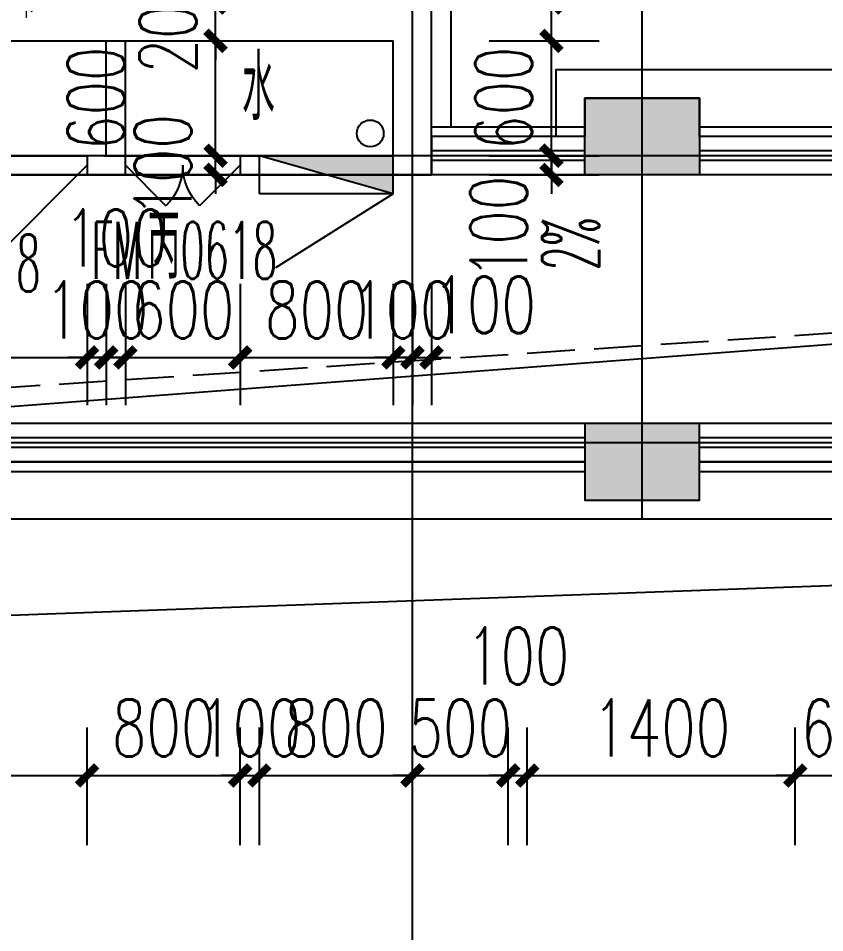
# Model space of a CAD drawing. Extents: x -59851 to 653804, y -249523 to 437614.
# Drawn here: x -35973 to -31760, y 78546 to 83324 of the extents above; entities that cross this region are included whole.
import ezdxf

# ---------------------------------------------------------------- set-up
doc = ezdxf.new("R2010")
doc.units = 0
doc.header["$LTSCALE"] = 1000
doc.header["$MEASUREMENT"] = 0
doc.linetypes.add('DASH', pattern=[0.35, 0.25, -0.1])
for name, color, linetype in [('-消防立管', 1, 'Continuous'), ('A-外装饰线脚', 7, 'Continuous'), ('A-洞口', 105, 'Continuous'), ('A-疏散距离', 105, 'DASH'), ('A-看线', 105, 'Continuous'), ('A-第三道尺寸线', 105, 'Continuous'), ('A-线脚看线', 9, 'Continuous'), ('AE-FLOR', 151, 'Continuous'), ('DIM_SYMB', 3, 'Continuous'), ('DOOR_FIRE', 4, 'Continuous'), ('DOOR_FIRE_TEXT', 7, 'Continuous'), ('DOTE', 16, 'Continuous'), ('LABEL_PM', 7, 'Continuous'), ('mianji', 6, 'Continuous'), ('PUB_HATCH', 8, 'Continuous'), ('PUB_TEXT', 7, 'Continuous'), ('WALL', 2, 'Continuous'), ('ys', 154, 'Continuous'), ('剪力墙', 6, 'Continuous'), ('栏杆', 142, 'Continuous')]:
    doc.layers.add(name, color=color, linetype=linetype)
doc.layers.add('A-area(算全面积)', color=21, linetype='Continuous', plot=False)
doc.layers.add('A-第四道尺寸线(线脚尺寸)', color=105, linetype='Continuous', lineweight=5)
doc.styles.add('_TCH_DIM', font='SIMPLEX.shx', dxfattribs={"width": 0.7, "bigfont": 'GBCBIG.shx'})
doc.styles.add('_TCH_DIM_T3', font='SIMPLEX.shx', dxfattribs={"width": 0.705882, "bigfont": 'GBCBIG.shx'})
doc.styles.add('_TCH_WINDOW', font='SIMPLEX.shx', dxfattribs={"width": 0.7, "height": 3.5, "bigfont": 'GBCBIG.shx'})
doc.styles.get("Standard").update_dxf_attribs({"font": 'gbenor.shx', "width": 0.7, "bigfont": 'gbcbig.shx'})
doc.dimstyles.new('_TCH_ARCH&&100', dxfattribs={"dimtxt": 297.5, "dimasz": 100, "dimexe": 250, "dimexo": 300, "dimgap": 100, "dimtad": 1, "dimdec": 0, "dimzin": 0, "dimdsep": 46, "dimtxsty": '_TCH_DIM_T3', "dimblk": 'ARCHTICK', "dimcen": 0.09, "dimclrt": 7, "dimazin": 2, "dimtfac": 1, "dimtdec": 0, "dimtix": 1, "dimtmove": 2, "dimatfit": 3, "dimfxl": 0, "dimtolj": 1, "dimtzin": 0, "dimarcsym": 0})
doc.dimstyles.new('_TCH_ARCH&&80', dxfattribs={"dimtxt": 238, "dimasz": 80, "dimexe": 200, "dimexo": 240, "dimgap": 80, "dimtad": 1, "dimdec": 0, "dimzin": 0, "dimdsep": 46, "dimtxsty": '_TCH_DIM_T3', "dimblk": 'ARCHTICK', "dimcen": 0.09, "dimclrt": 7, "dimazin": 2, "dimtfac": 1, "dimtdec": 0, "dimtix": 1, "dimtmove": 2, "dimatfit": 3, "dimfxl": 0, "dimtolj": 1, "dimtzin": 0, "dimarcsym": 0})

# ---------------------------------------------------------------- blocks, each defined once
blk = doc.blocks.new('fdsfdsgfdsgb')
at = {"layer": 'mianji'}
for points in [[(-195608.2, 146788.3), (-196208.2, 146788.3), (-196208.2, 146588.3), (-201808.2, 146588.3), (-201808.2, 145188.3), (-203408.2, 145188.3), (-203408.2, 151788.3), (-198208.2, 151788.3), (-198208.2, 152688.3), (-201608.2, 152688.3), (-201608.2, 158588.3), (-205208.2, 158588.3), (-205208.2, 156788.3), (-208608.2, 156788.3), (-208608.2, 148288.3), (-207208.2, 148288.3), (-207208.2, 146488.3), (-208608.2, 146488.3), (-208608.2, 137588.3), (-164208.2, 137588.3)], [(-186908.2, 151988.3), (-196808.2, 151988.3), (-196808.2, 152188.3), (-197408.2, 152188.3), (-197408.2, 151988.3), (-198208.2, 151988.3), (-198208.2, 151788.3), (-203408.2, 151788.3), (-203408.2, 146588.3), (-201608.2, 146588.3), (-201608.2, 150088.3), (-201208.2, 150088.3), (-201208.2, 150288.3), (-197408.2, 150288.3), (-197408.2, 150088.3), (-196808.2, 150088.3), (-196808.2, 150288.3), (-186908.2, 150288.3)]]:
    blk.add_lwpolyline(points, dxfattribs=at)
blk = doc.blocks.new('zhouxianssceng0329')
at = {"layer": 'DOTE'}
for p, q in [((-33913.7, 132089.9), (-33913.7, 156469.4)), ((-32713.7, 146898.2), (-32713.7, 156469.4)), ((5501.3, 148798.2), (-44988.6, 148798.2)), ((-20013.7, 147298.2), (-44988.6, 147298.2))]:
    blk.add_line(p, q, dxfattribs=at)
blk = doc.blocks.new('jgjlq030328')
at = {"layer": 'PUB_HATCH'}
for points in [[(-279335, 22611.9), (-278735, 22611.9), (-278735, 22211.9), (-279335, 22211.9)], [(-279335, 20511.9), (-278735, 20511.9), (-278735, 20911.9), (-279335, 20911.9)]]:
    blk.add_hatch(color=256, dxfattribs=at).paths.add_polyline_path(points)
at = {"layer": '剪力墙'}
for points in [[(-279335, 22611.9), (-278735, 22611.9), (-278735, 22211.9), (-279335, 22211.9)], [(-279335, 20511.9), (-278735, 20511.9), (-278735, 20911.9), (-279335, 20911.9)]]:
    blk.add_lwpolyline(points, close=True, dxfattribs=at)
for points in [[(-279135, 22211.9), (-279135, 22211.9)], [(-279135, 20511.9), (-279135, 20511.9)]]:
    blk.add_lwpolyline(points, dxfattribs=at)
blk = doc.blocks.new('ssxianjiao0329')
at = {"layer": 'A-线脚看线'}
for points in [[(-33813.7, 148948.2), (-33013.7, 148948.2)], [(-32413.7, 148948.2), (-22513.7, 148948.2)], [(-36813.7, 147148.2), (-33013.7, 147148.2)], [(-32413.7, 147148.2), (-22513.7, 147148.2)]]:
    blk.add_lwpolyline(points, dxfattribs=at)
blk = doc.blocks.new('$DorLib2D$00000116')
at = {"color": 0}
for p, q in [((-0.5, 0), (-0.1464, 0.3536)), ((0.5, 0), (0.1464, 0.3536))]:
    blk.add_line(p, q, dxfattribs=at)
for centre, start, end in [((-0.5, 0), 0, 45), ((0.5, 0), 135, 180)]:
    blk.add_arc(centre, 0.5, start, end, dxfattribs=at)
blk = doc.blocks.new('youceshujing0329')
at = {"layer": 'A-洞口'}
for points in [[(-37213.7, 22682.6), (-36913.7, 22682.6), (-36913.7, 22182.6), (-37213.7, 22182.6)], [(-36813.7, 22682.6), (-36813.7, 22432.6), (-36563.7, 22432.6), (-36563.7, 22682.6)]]:
    blk.add_lwpolyline(points, close=True, dxfattribs=at)
for points in [[(-36913.7, 22682.6), (-37158.2, 22620.6), (-37213.7, 22182.6)], [(-36563.7, 22682.6), (-36761, 22628.3), (-36813.7, 22432.6)]]:
    blk.add_lwpolyline(points, dxfattribs=at)
at = {"layer": 'DOOR_FIRE'}
for p, q in [((-37113.7, 22082.6), (-35613.7, 22082.6)), ((-35413.7, 22082.6), (-34813.7, 22082.6)), ((-37113.7, 21982.6), (-35613.7, 21982.6)), ((-35413.7, 21982.6), (-34813.7, 21982.6))]:
    blk.add_line(p, q, dxfattribs=at)
at = {"layer": 'WALL'}
for p, q in [((-37413.7, 22882.6), (-35413.7, 22882.6)), ((-37413.7, 21982.6), (-37413.7, 22882.6)), ((-35413.7, 22882.6), (-33813.7, 22882.6)), ((-33813.7, 21982.6), (-33813.7, 22882.6)), ((-37213.7, 22682.6), (-35513.7, 22682.6)), ((-37213.7, 22082.6), (-37213.7, 22682.6)), ((-35513.7, 22082.6), (-35513.7, 22682.6)), ((-35413.7, 22082.6), (-35413.7, 22682.6)), ((-35413.7, 22682.6), (-34013.7, 22682.6)), ((-34013.7, 22082.6), (-34013.7, 22682.6)), ((-37113.7, 22082.6), (-37213.7, 22082.6)), ((-37113.7, 21982.6), (-37113.7, 22082.6)), ((-35513.7, 22082.6), (-35613.7, 22082.6)), ((-35613.7, 22082.6), (-35613.7, 21982.6)), ((-35413.7, 21982.6), (-35413.7, 22082.6)), ((-34013.7, 22082.6), (-34813.7, 22082.6)), ((-34813.7, 22082.6), (-34813.7, 21982.6)), ((-37413.7, 21982.6), (-37113.7, 21982.6)), ((-35613.7, 21982.6), (-35413.7, 21982.6)), ((-34813.7, 21982.6), (-33813.7, 21982.6))]:
    blk.add_line(p, q, dxfattribs=at)
at = {"layer": 'DOOR_FIRE', "zscale": 100}
for p, xscale, yscale in [((-36363.7, 22032.6), 1500, -1500), ((-35113.7, 22032.6), 600, -600)]:
    blk.add_blockref('$DorLib2D$00000116', p, dxfattribs=dict(at, xscale=xscale, yscale=yscale))
at = {"layer": 'DOOR_FIRE_TEXT', "style": '_TCH_WINDOW'}
for s, height, width, p in [('丙', 337.6, 0.7, (-35297.7, 21439)), ('丙', 337.6, 0.7, (-36533.7, 21372.6)), ('FM', 297.5, 0.494118, (-35591.7, 21439)), ('0618', 297.5, 0.494118, (-35125.7, 21439)), ('FM', 297.5, 0.494118, (-36827.7, 21372.6)), ('1518', 297.5, 0.494118, (-36361.7, 21372.6))]:
    blk.add_text(s, height=height, dxfattribs=dict(at, width=width)).set_placement(p)
at = {"layer": 'PUB_TEXT', "width": 0.7}
for s, height, p in [('强电井', 337.59, (-36644, 22269.3)), ('水', 337.6, (-34803.6, 22269.3))]:
    blk.add_text(s, height=height, dxfattribs=at).set_placement(p)
blk = doc.blocks.new('3-122')
at = {"layer": 'A-area(算全面积)'}
blk.add_lwpolyline([(-158972, 87498.2), (-158972, 87498.2), (-158972, 87498.2), (-158972, 84098.2), (-156422, 84098.2), (-156422, 84098.2), (-155172, 84098.2), (-155172, 84098.2), (-153572, 84098.2), (-153572, 84298.2), (-152972, 84298.2), (-152972, 80998.2), (-151572, 80998.2), (-151572, 84298.2), (-150972, 84298.2), (-150972, 84098.2), (-149471.9, 84098.2), (-149471.9, 84098.2), (-148222, 84098.2), (-148222, 84098.2), (-147321.9, 84098.2), (-147322, 85698.2), (-143872, 85698.2), (-143872, 87498.2)], close=True, dxfattribs=at)
at = {"layer": 'A-看线'}
blk.add_lwpolyline([(-143872, 87498.2), (-158972, 87498.2)], dxfattribs=at)
at = {"layer": 'AE-FLOR'}
for points in [[(-154772, 89498.2), (-155572, 89498.2)], [(-144272, 89498.2), (-154172, 89498.2)], [(-154772, 89298.2), (-155572, 89298.2)], [(-144272, 89298.2), (-154172, 89298.2)], [(-154772, 87998.2), (-158572, 87998.2)], [(-144272, 87998.2), (-154172, 87998.2)], [(-154772, 87798.2), (-158572, 87798.2)], [(-144272, 87798.2), (-154172, 87798.2)]]:
    blk.add_lwpolyline(points, dxfattribs=at)
at = {"layer": '栏杆'}
for points in [[(-154772, 89423.2), (-155572, 89423.2)], [(-144272, 89423.2), (-154172, 89423.2)], [(-154772, 89373.2), (-155572, 89373.2)], [(-144272, 89373.2), (-154172, 89373.2)], [(-154772, 87923.2), (-158572, 87923.2)], [(-144272, 87923.2), (-154172, 87923.2)], [(-154772, 87873.2), (-158572, 87873.2)], [(-144272, 87873.2), (-154172, 87873.2)]]:
    blk.add_lwpolyline(points, dxfattribs=at)
blk = doc.blocks.new('_ArchTick')
at = {"color": 0, "linetype": 'ByBlock', "const_width": 0.4}
blk.add_lwpolyline([(-0.5, -0.5), (0.5, 0.5)], dxfattribs=at)
blk = doc.blocks.new('*D433')
at = {"layer": 'A-第四道尺寸线(线脚尺寸)', "color": 0, "lineweight": -2, "transparency": 16777216}
for p, q in [((-35931.6, 90298.2), (-35931.6, 90378.2)), ((-36337.2, 90298.2), (-35731.6, 90298.2)), ((-35931.6, 90198.2), (-35931.6, 90298.2)), ((-36337.2, 90198.2), (-35731.6, 90198.2)), ((-35931.6, 90198.2), (-35931.6, 90118.2))]:
    blk.add_line(p, q, dxfattribs=at)
at = {"layer": 'Defpoints', "color": 0, "transparency": 16777216}
for p in [(-36577.2, 90298.2), (-35931.6, 90298.2), (-36577.2, 90198.2)]:
    blk.add_point(p, dxfattribs=at)
at = {"layer": 'A-第四道尺寸线(线脚尺寸)', "color": 0, "lineweight": -2, "transparency": 16777216, "xscale": 80, "yscale": 80, "zscale": 80}
for p, rotation in [((-35931.6, 90298.2), 270), ((-35931.6, 90198.2), 90)]:
    blk.add_blockref('_ArchTick', p, dxfattribs=dict(at, rotation=rotation))
at = {"layer": 'A-第四道尺寸线(线脚尺寸)', "color": 7, "transparency": 16777216, "insert": (-36151.6, 89978.2), "char_height": 238, "attachment_point": 5, "rotation": 90, "style": '_TCH_DIM_T3'}
blk.add_mtext('\\A1;100', dxfattribs=at)
blk = doc.blocks.new('XHS1')
at = {"layer": '-消防立管'}
blk.add_hatch(color=253, dxfattribs=at).paths.add_polyline_path([(918395.2, -437306.6), (918595.2, -438006.6), (918595.2, -437306.6)])
for p, q in [((918395.2, -437306.6), (918595.2, -438006.6)), ((918395.2, -437306.6), (918395.2, -438006.6)), ((918395.2, -437306.6), (918595.2, -437306.6)), ((918595.2, -438006.6), (918595.2, -437306.6)), ((918395.2, -438006.6), (918595.2, -438006.6))]:
    blk.add_line(p, q, dxfattribs=at)
at = {"ltscale": 0.5}
blk.add_line((918395.2, -437306.6), (918008.9, -437922.4), dxfattribs=at)
blk = doc.blocks.new('2cengxiaohoushuan0429')
at = {"layer": '-消防立管'}
blk.add_circle((72107.4, 134982.5), 70, dxfattribs=at)
at = {"layer": '-消防立管', "xscale": -1, "rotation": 270}
blk.add_blockref('XHS1', (509534.5, -783728.9), dxfattribs=at)
blk = doc.blocks.new('*D2063')
at = {"layer": 'A-第三道尺寸线', "color": 0, "lineweight": -2, "transparency": 16777216}
for p, q in [((-34942.6, 83405.7), (-34942.6, 83505.7)), ((-35526.6, 83405.7), (-34692.6, 83405.7)), ((-34942.6, 83205.7), (-34942.6, 83405.7)), ((-35526.6, 83205.7), (-34692.6, 83205.7)), ((-34942.6, 83205.7), (-34942.6, 83105.7))]:
    blk.add_line(p, q, dxfattribs=at)
at = {"layer": 'Defpoints', "color": 0, "transparency": 16777216}
for p in [(-35826.6, 83405.7), (-34942.6, 83405.7), (-35826.6, 83205.7)]:
    blk.add_point(p, dxfattribs=at)
at = {"layer": 'A-第三道尺寸线', "color": 0, "lineweight": -2, "transparency": 16777216, "xscale": 100, "yscale": 100, "zscale": 100}
for p, rotation in [((-34942.6, 83405.7), 270), ((-34942.6, 83205.7), 90)]:
    blk.add_blockref('_ArchTick', p, dxfattribs=dict(at, rotation=rotation))
at = {"layer": 'A-第三道尺寸线', "color": 7, "transparency": 16777216, "insert": (-35191.3, 83305.7), "char_height": 297.5, "attachment_point": 5, "rotation": 90, "style": '_TCH_DIM_T3'}
blk.add_mtext('\\A1;200', dxfattribs=at)
blk = doc.blocks.new('*D2064')
at = {"layer": 'A-第三道尺寸线', "color": 0, "lineweight": -2, "transparency": 16777216}
for p, q in [((-35526.6, 83205.7), (-34692.6, 83205.7)), ((-34942.6, 82605.7), (-34942.6, 83205.7)), ((-35526.6, 82605.7), (-34692.6, 82605.7))]:
    blk.add_line(p, q, dxfattribs=at)
at = {"layer": 'Defpoints', "color": 0, "transparency": 16777216}
for p in [(-35826.6, 83205.7), (-34942.6, 83205.7), (-35826.6, 82605.7)]:
    blk.add_point(p, dxfattribs=at)
at = {"layer": 'A-第三道尺寸线', "color": 0, "lineweight": -2, "transparency": 16777216, "xscale": 100, "yscale": 100, "zscale": 100}
for p, rotation in [((-34942.6, 83205.7), 90), ((-34942.6, 82605.7), 270)]:
    blk.add_blockref('_ArchTick', p, dxfattribs=dict(at, rotation=rotation))
at = {"layer": 'A-第三道尺寸线', "color": 7, "transparency": 16777216, "insert": (-35567.6, 82905.7), "char_height": 297.5, "attachment_point": 5, "rotation": 90, "style": '_TCH_DIM_T3'}
blk.add_mtext('\\A1;600', dxfattribs=at)
blk = doc.blocks.new('*D2065')
at = {"layer": 'A-第三道尺寸线', "color": 0, "lineweight": -2, "transparency": 16777216}
for p, q in [((-34942.6, 82605.7), (-34942.6, 82705.7)), ((-35526.6, 82605.7), (-34692.6, 82605.7)), ((-34942.6, 82505.7), (-34942.6, 82605.7)), ((-35526.6, 82505.7), (-34692.6, 82505.7)), ((-34942.6, 82505.7), (-34942.6, 82405.7))]:
    blk.add_line(p, q, dxfattribs=at)
at = {"layer": 'Defpoints', "color": 0, "transparency": 16777216}
for p in [(-35826.6, 82605.7), (-34942.6, 82605.7), (-35826.6, 82505.7)]:
    blk.add_point(p, dxfattribs=at)
at = {"layer": 'A-第三道尺寸线', "color": 0, "lineweight": -2, "transparency": 16777216, "xscale": 100, "yscale": 100, "zscale": 100}
for p, rotation in [((-34942.6, 82605.7), 270), ((-34942.6, 82505.7), 90)]:
    blk.add_blockref('_ArchTick', p, dxfattribs=dict(at, rotation=rotation))
at = {"layer": 'A-第三道尺寸线', "color": 7, "transparency": 16777216, "insert": (-35217.6, 82553), "char_height": 297.5, "attachment_point": 5, "rotation": 90, "style": '_TCH_DIM_T3'}
blk.add_mtext('\\A1;100', dxfattribs=at)
blk = doc.blocks.new('*D2069')
at = {"layer": 'A-第三道尺寸线', "color": 0, "lineweight": -2, "transparency": 16777216}
for p, q in [((-37213.7, 79003.6), (-37213.7, 79617)), ((-35613.8, 79003.6), (-35613.8, 79617)), ((-37213.7, 79367), (-35613.8, 79367))]:
    blk.add_line(p, q, dxfattribs=at)
at = {"layer": 'Defpoints', "color": 0, "transparency": 16777216}
for p in [(-35613.8, 79367), (-37213.7, 78703.6), (-35613.8, 78703.6)]:
    blk.add_point(p, dxfattribs=at)
at = {"layer": 'A-第三道尺寸线', "color": 0, "lineweight": -2, "transparency": 16777216, "xscale": 100, "yscale": 100, "zscale": 100, "rotation": 180}
blk.add_blockref('_ArchTick', (-37213.7, 79367), dxfattribs=at)
at = {"layer": 'A-第三道尺寸线', "color": 0, "lineweight": -2, "transparency": 16777216, "xscale": 100, "yscale": 100, "zscale": 100}
blk.add_blockref('_ArchTick', (-35613.8, 79367), dxfattribs=at)
at = {"layer": 'A-第三道尺寸线', "color": 7, "transparency": 16777216, "insert": (-36413.8, 79615.7), "char_height": 297.5, "attachment_point": 5, "style": '_TCH_DIM_T3'}
blk.add_mtext('\\A1;1600', dxfattribs=at)
blk = doc.blocks.new('*D2070')
at = {"layer": 'A-第三道尺寸线', "color": 0, "lineweight": -2, "transparency": 16777216}
for p, q in [((-35613.8, 79003.6), (-35613.8, 79617)), ((-34813.7, 79003.6), (-34813.7, 79617)), ((-35613.8, 79367), (-34813.7, 79367))]:
    blk.add_line(p, q, dxfattribs=at)
at = {"layer": 'Defpoints', "color": 0, "transparency": 16777216}
for p in [(-34813.7, 79367), (-35613.8, 78703.6), (-34813.7, 78703.6)]:
    blk.add_point(p, dxfattribs=at)
at = {"layer": 'A-第三道尺寸线', "color": 0, "lineweight": -2, "transparency": 16777216, "xscale": 100, "yscale": 100, "zscale": 100, "rotation": 180}
blk.add_blockref('_ArchTick', (-35613.8, 79367), dxfattribs=at)
at = {"layer": 'A-第三道尺寸线', "color": 0, "lineweight": -2, "transparency": 16777216, "xscale": 100, "yscale": 100, "zscale": 100}
blk.add_blockref('_ArchTick', (-34813.7, 79367), dxfattribs=at)
at = {"layer": 'A-第三道尺寸线', "color": 7, "transparency": 16777216, "insert": (-35213.8, 79615.7), "char_height": 297.5, "attachment_point": 5, "style": '_TCH_DIM_T3'}
blk.add_mtext('\\A1;800', dxfattribs=at)
blk = doc.blocks.new('*D2071')
at = {"layer": 'A-第三道尺寸线', "color": 0, "lineweight": -2, "transparency": 16777216}
for p, q in [((-34813.7, 79003.6), (-34813.7, 79617)), ((-34713.7, 79003.6), (-34713.7, 79617)), ((-34813.7, 79367), (-34913.7, 79367)), ((-34813.7, 79367), (-34713.7, 79367)), ((-34713.7, 79367), (-34613.7, 79367))]:
    blk.add_line(p, q, dxfattribs=at)
at = {"layer": 'Defpoints', "color": 0, "transparency": 16777216}
for p in [(-34713.7, 79367), (-34813.7, 78703.6), (-34713.7, 78703.6)]:
    blk.add_point(p, dxfattribs=at)
at = {"layer": 'A-第三道尺寸线', "color": 0, "lineweight": -2, "transparency": 16777216, "xscale": 100, "yscale": 100, "zscale": 100}
blk.add_blockref('_ArchTick', (-34813.7, 79367), dxfattribs=at)
at = {"layer": 'A-第三道尺寸线', "color": 0, "lineweight": -2, "transparency": 16777216, "xscale": 100, "yscale": 100, "zscale": 100, "rotation": 180}
blk.add_blockref('_ArchTick', (-34713.7, 79367), dxfattribs=at)
at = {"layer": 'A-第三道尺寸线', "color": 7, "transparency": 16777216, "insert": (-34763.7, 79615.7), "char_height": 297.5, "attachment_point": 5, "style": '_TCH_DIM_T3'}
blk.add_mtext('\\A1;100', dxfattribs=at)
blk = doc.blocks.new('*D2072')
at = {"layer": 'A-第三道尺寸线', "color": 0, "lineweight": -2, "transparency": 16777216}
for p, q in [((-34713.7, 79003.6), (-34713.7, 79617)), ((-33913.7, 79003.6), (-33913.7, 79617)), ((-34713.7, 79367), (-33913.7, 79367))]:
    blk.add_line(p, q, dxfattribs=at)
at = {"layer": 'Defpoints', "color": 0, "transparency": 16777216}
for p in [(-33913.7, 79367), (-34713.7, 78703.6), (-33913.7, 78703.6)]:
    blk.add_point(p, dxfattribs=at)
at = {"layer": 'A-第三道尺寸线', "color": 0, "lineweight": -2, "transparency": 16777216, "xscale": 100, "yscale": 100, "zscale": 100, "rotation": 180}
blk.add_blockref('_ArchTick', (-34713.7, 79367), dxfattribs=at)
at = {"layer": 'A-第三道尺寸线', "color": 0, "lineweight": -2, "transparency": 16777216, "xscale": 100, "yscale": 100, "zscale": 100}
blk.add_blockref('_ArchTick', (-33913.7, 79367), dxfattribs=at)
at = {"layer": 'A-第三道尺寸线', "color": 7, "transparency": 16777216, "insert": (-34313.7, 79615.7), "char_height": 297.5, "attachment_point": 5, "style": '_TCH_DIM_T3'}
blk.add_mtext('\\A1;800', dxfattribs=at)
blk = doc.blocks.new('*D2073')
at = {"layer": 'A-第三道尺寸线', "color": 0, "lineweight": -2, "transparency": 16777216}
for p, q in [((-33913.7, 79003.6), (-33913.7, 79617)), ((-33413.7, 79003.6), (-33413.7, 79617)), ((-33913.7, 79367), (-34013.7, 79367)), ((-33913.7, 79367), (-33413.7, 79367)), ((-33413.7, 79367), (-33313.7, 79367))]:
    blk.add_line(p, q, dxfattribs=at)
at = {"layer": 'Defpoints', "color": 0, "transparency": 16777216}
for p in [(-33413.7, 79367), (-33913.7, 78703.6), (-33413.7, 78703.6)]:
    blk.add_point(p, dxfattribs=at)
at = {"layer": 'A-第三道尺寸线', "color": 0, "lineweight": -2, "transparency": 16777216, "xscale": 100, "yscale": 100, "zscale": 100}
blk.add_blockref('_ArchTick', (-33913.7, 79367), dxfattribs=at)
at = {"layer": 'A-第三道尺寸线', "color": 0, "lineweight": -2, "transparency": 16777216, "xscale": 100, "yscale": 100, "zscale": 100, "rotation": 180}
blk.add_blockref('_ArchTick', (-33413.7, 79367), dxfattribs=at)
at = {"layer": 'A-第三道尺寸线', "color": 7, "transparency": 16777216, "insert": (-33663.7, 79615.7), "char_height": 297.5, "attachment_point": 5, "style": '_TCH_DIM_T3'}
blk.add_mtext('\\A1;500', dxfattribs=at)
blk = doc.blocks.new('*D2074')
at = {"layer": 'A-第三道尺寸线', "color": 0, "lineweight": -2, "transparency": 16777216}
for p, q in [((-33413.7, 79003.6), (-33413.7, 79617)), ((-33313.7, 79003.6), (-33313.7, 79617)), ((-33413.7, 79367), (-33513.7, 79367)), ((-33413.7, 79367), (-33313.7, 79367)), ((-33313.7, 79367), (-33213.7, 79367))]:
    blk.add_line(p, q, dxfattribs=at)
at = {"layer": 'Defpoints', "color": 0, "transparency": 16777216}
for p in [(-33313.7, 79367), (-33413.7, 78703.6), (-33313.7, 78703.6)]:
    blk.add_point(p, dxfattribs=at)
at = {"layer": 'A-第三道尺寸线', "color": 0, "lineweight": -2, "transparency": 16777216, "xscale": 100, "yscale": 100, "zscale": 100}
blk.add_blockref('_ArchTick', (-33413.7, 79367), dxfattribs=at)
at = {"layer": 'A-第三道尺寸线', "color": 0, "lineweight": -2, "transparency": 16777216, "xscale": 100, "yscale": 100, "zscale": 100, "rotation": 180}
blk.add_blockref('_ArchTick', (-33313.7, 79367), dxfattribs=at)
at = {"layer": 'A-第三道尺寸线', "color": 7, "transparency": 16777216, "insert": (-33363.7, 79992), "char_height": 297.5, "attachment_point": 5, "style": '_TCH_DIM_T3'}
blk.add_mtext('\\A1;100', dxfattribs=at)
blk = doc.blocks.new('*D2075')
at = {"layer": 'A-第三道尺寸线', "color": 0, "lineweight": -2, "transparency": 16777216}
for p, q in [((-33313.7, 79003.6), (-33313.7, 79617)), ((-31913.7, 79003.6), (-31913.7, 79617)), ((-33313.7, 79367), (-31913.7, 79367))]:
    blk.add_line(p, q, dxfattribs=at)
at = {"layer": 'Defpoints', "color": 0, "transparency": 16777216}
for p in [(-31913.7, 79367), (-33313.7, 78703.6), (-31913.7, 78703.6)]:
    blk.add_point(p, dxfattribs=at)
at = {"layer": 'A-第三道尺寸线', "color": 0, "lineweight": -2, "transparency": 16777216, "xscale": 100, "yscale": 100, "zscale": 100, "rotation": 180}
blk.add_blockref('_ArchTick', (-33313.7, 79367), dxfattribs=at)
at = {"layer": 'A-第三道尺寸线', "color": 0, "lineweight": -2, "transparency": 16777216, "xscale": 100, "yscale": 100, "zscale": 100}
blk.add_blockref('_ArchTick', (-31913.7, 79367), dxfattribs=at)
at = {"layer": 'A-第三道尺寸线', "color": 7, "transparency": 16777216, "insert": (-32613.7, 79615.7), "char_height": 297.5, "attachment_point": 5, "style": '_TCH_DIM_T3'}
blk.add_mtext('\\A1;1400', dxfattribs=at)
blk = doc.blocks.new('*D2076')
at = {"layer": 'A-第三道尺寸线', "color": 0, "lineweight": -2, "transparency": 16777216}
for p, q in [((-31913.7, 79003.6), (-31913.7, 79617)), ((-31313.7, 79003.6), (-31313.7, 79617)), ((-31913.7, 79367), (-32013.7, 79367)), ((-31913.7, 79367), (-31313.7, 79367)), ((-31313.7, 79367), (-31213.7, 79367))]:
    blk.add_line(p, q, dxfattribs=at)
at = {"layer": 'Defpoints', "color": 0, "transparency": 16777216}
for p in [(-31313.7, 79367), (-31913.7, 78703.6), (-31313.7, 78703.6)]:
    blk.add_point(p, dxfattribs=at)
at = {"layer": 'A-第三道尺寸线', "color": 0, "lineweight": -2, "transparency": 16777216, "xscale": 100, "yscale": 100, "zscale": 100}
blk.add_blockref('_ArchTick', (-31913.7, 79367), dxfattribs=at)
at = {"layer": 'A-第三道尺寸线', "color": 0, "lineweight": -2, "transparency": 16777216, "xscale": 100, "yscale": 100, "zscale": 100, "rotation": 180}
blk.add_blockref('_ArchTick', (-31313.7, 79367), dxfattribs=at)
at = {"layer": 'A-第三道尺寸线', "color": 7, "transparency": 16777216, "insert": (-31613.7, 79615.7), "char_height": 297.5, "attachment_point": 5, "style": '_TCH_DIM_T3'}
blk.add_mtext('\\A1;600', dxfattribs=at)
blk = doc.blocks.new('*D2139')
at = {"layer": 'A-第三道尺寸线', "color": 0, "lineweight": -2, "transparency": 16777216}
for p, q in [((-37113.7, 81935.7), (-37113.7, 81301.3)), ((-35613.7, 81935.7), (-35613.7, 81301.3)), ((-37113.7, 81551.3), (-35613.7, 81551.3))]:
    blk.add_line(p, q, dxfattribs=at)
at = {"layer": 'Defpoints', "color": 0, "transparency": 16777216}
for p in [(-37113.7, 82235.7), (-35613.7, 82235.7), (-35613.7, 81551.3)]:
    blk.add_point(p, dxfattribs=at)
at = {"layer": 'A-第三道尺寸线', "color": 0, "lineweight": -2, "transparency": 16777216, "xscale": 100, "yscale": 100, "zscale": 100, "rotation": 180}
blk.add_blockref('_ArchTick', (-37113.7, 81551.3), dxfattribs=at)
at = {"layer": 'A-第三道尺寸线', "color": 0, "lineweight": -2, "transparency": 16777216, "xscale": 100, "yscale": 100, "zscale": 100}
blk.add_blockref('_ArchTick', (-35613.7, 81551.3), dxfattribs=at)
at = {"layer": 'A-第三道尺寸线', "color": 7, "transparency": 16777216, "insert": (-36363.7, 81800), "char_height": 297.5, "attachment_point": 5, "style": '_TCH_DIM_T3'}
blk.add_mtext('\\A1;1500', dxfattribs=at)
blk = doc.blocks.new('*D2140')
at = {"layer": 'A-第三道尺寸线', "color": 0, "lineweight": -2, "transparency": 16777216}
for p, q in [((-35613.7, 81935.7), (-35613.7, 81301.3)), ((-35513.7, 81935.7), (-35513.7, 81301.3)), ((-35613.7, 81551.3), (-35713.7, 81551.3)), ((-35613.7, 81551.3), (-35513.7, 81551.3)), ((-35513.7, 81551.3), (-35413.7, 81551.3))]:
    blk.add_line(p, q, dxfattribs=at)
at = {"layer": 'Defpoints', "color": 0, "transparency": 16777216}
for p in [(-35613.7, 82235.7), (-35513.7, 82235.7), (-35513.7, 81551.3)]:
    blk.add_point(p, dxfattribs=at)
at = {"layer": 'A-第三道尺寸线', "color": 0, "lineweight": -2, "transparency": 16777216, "xscale": 100, "yscale": 100, "zscale": 100}
blk.add_blockref('_ArchTick', (-35613.7, 81551.3), dxfattribs=at)
at = {"layer": 'A-第三道尺寸线', "color": 0, "lineweight": -2, "transparency": 16777216, "xscale": 100, "yscale": 100, "zscale": 100, "rotation": 180}
blk.add_blockref('_ArchTick', (-35513.7, 81551.3), dxfattribs=at)
at = {"layer": 'A-第三道尺寸线', "color": 7, "transparency": 16777216, "insert": (-35563.7, 81800), "char_height": 297.5, "attachment_point": 5, "style": '_TCH_DIM_T3'}
blk.add_mtext('\\A1;100', dxfattribs=at)
blk = doc.blocks.new('*D2141')
at = {"layer": 'A-第三道尺寸线', "color": 0, "lineweight": -2, "transparency": 16777216}
for p, q in [((-35513.7, 81935.7), (-35513.7, 81301.3)), ((-35413.7, 81935.7), (-35413.7, 81301.3)), ((-35513.7, 81551.3), (-35613.7, 81551.3)), ((-35513.7, 81551.3), (-35413.7, 81551.3)), ((-35413.7, 81551.3), (-35313.7, 81551.3))]:
    blk.add_line(p, q, dxfattribs=at)
at = {"layer": 'Defpoints', "color": 0, "transparency": 16777216}
for p in [(-35513.7, 82235.7), (-35413.7, 82235.7), (-35413.7, 81551.3)]:
    blk.add_point(p, dxfattribs=at)
at = {"layer": 'A-第三道尺寸线', "color": 0, "lineweight": -2, "transparency": 16777216, "xscale": 100, "yscale": 100, "zscale": 100}
blk.add_blockref('_ArchTick', (-35513.7, 81551.3), dxfattribs=at)
at = {"layer": 'A-第三道尺寸线', "color": 0, "lineweight": -2, "transparency": 16777216, "xscale": 100, "yscale": 100, "zscale": 100, "rotation": 180}
blk.add_blockref('_ArchTick', (-35413.7, 81551.3), dxfattribs=at)
at = {"layer": 'A-第三道尺寸线', "color": 7, "transparency": 16777216, "insert": (-35463.7, 82176.3), "char_height": 297.5, "attachment_point": 5, "style": '_TCH_DIM_T3'}
blk.add_mtext('\\A1;100', dxfattribs=at)
blk = doc.blocks.new('*D2142')
at = {"layer": 'A-第三道尺寸线', "color": 0, "lineweight": -2, "transparency": 16777216}
for p, q in [((-35413.7, 81935.7), (-35413.7, 81301.3)), ((-34813.7, 81935.7), (-34813.7, 81301.3)), ((-35413.7, 81551.3), (-35513.7, 81551.3)), ((-35413.7, 81551.3), (-34813.7, 81551.3)), ((-34813.7, 81551.3), (-34713.7, 81551.3))]:
    blk.add_line(p, q, dxfattribs=at)
at = {"layer": 'Defpoints', "color": 0, "transparency": 16777216}
for p in [(-35413.7, 82235.7), (-34813.7, 82235.7), (-34813.7, 81551.3)]:
    blk.add_point(p, dxfattribs=at)
at = {"layer": 'A-第三道尺寸线', "color": 0, "lineweight": -2, "transparency": 16777216, "xscale": 100, "yscale": 100, "zscale": 100}
blk.add_blockref('_ArchTick', (-35413.7, 81551.3), dxfattribs=at)
at = {"layer": 'A-第三道尺寸线', "color": 0, "lineweight": -2, "transparency": 16777216, "xscale": 100, "yscale": 100, "zscale": 100, "rotation": 180}
blk.add_blockref('_ArchTick', (-34813.7, 81551.3), dxfattribs=at)
at = {"layer": 'A-第三道尺寸线', "color": 7, "transparency": 16777216, "insert": (-35113.7, 81800), "char_height": 297.5, "attachment_point": 5, "style": '_TCH_DIM_T3'}
blk.add_mtext('\\A1;600', dxfattribs=at)
blk = doc.blocks.new('*D2143')
at = {"layer": 'A-第三道尺寸线', "color": 0, "lineweight": -2, "transparency": 16777216}
for p, q in [((-34813.7, 81935.7), (-34813.7, 81301.3)), ((-34013.7, 81935.7), (-34013.7, 81301.3)), ((-34813.7, 81551.3), (-34013.7, 81551.3))]:
    blk.add_line(p, q, dxfattribs=at)
at = {"layer": 'Defpoints', "color": 0, "transparency": 16777216}
for p in [(-34813.7, 82235.7), (-34013.7, 82235.7), (-34013.7, 81551.3)]:
    blk.add_point(p, dxfattribs=at)
at = {"layer": 'A-第三道尺寸线', "color": 0, "lineweight": -2, "transparency": 16777216, "xscale": 100, "yscale": 100, "zscale": 100, "rotation": 180}
blk.add_blockref('_ArchTick', (-34813.7, 81551.3), dxfattribs=at)
at = {"layer": 'A-第三道尺寸线', "color": 0, "lineweight": -2, "transparency": 16777216, "xscale": 100, "yscale": 100, "zscale": 100}
blk.add_blockref('_ArchTick', (-34013.7, 81551.3), dxfattribs=at)
at = {"layer": 'A-第三道尺寸线', "color": 7, "transparency": 16777216, "insert": (-34413.7, 81800), "char_height": 297.5, "attachment_point": 5, "style": '_TCH_DIM_T3'}
blk.add_mtext('\\A1;800', dxfattribs=at)
blk = doc.blocks.new('*D2144')
at = {"layer": 'A-第三道尺寸线', "color": 0, "lineweight": -2, "transparency": 16777216}
for p, q in [((-34013.7, 81935.7), (-34013.7, 81301.3)), ((-33913.7, 81935.7), (-33913.7, 81301.3)), ((-34013.7, 81551.3), (-34113.7, 81551.3)), ((-34013.7, 81551.3), (-33913.7, 81551.3)), ((-33913.7, 81551.3), (-33813.7, 81551.3))]:
    blk.add_line(p, q, dxfattribs=at)
at = {"layer": 'Defpoints', "color": 0, "transparency": 16777216}
for p in [(-34013.7, 82235.7), (-33913.7, 82235.7), (-33913.7, 81551.3)]:
    blk.add_point(p, dxfattribs=at)
at = {"layer": 'A-第三道尺寸线', "color": 0, "lineweight": -2, "transparency": 16777216, "xscale": 100, "yscale": 100, "zscale": 100}
blk.add_blockref('_ArchTick', (-34013.7, 81551.3), dxfattribs=at)
at = {"layer": 'A-第三道尺寸线', "color": 0, "lineweight": -2, "transparency": 16777216, "xscale": 100, "yscale": 100, "zscale": 100, "rotation": 180}
blk.add_blockref('_ArchTick', (-33913.7, 81551.3), dxfattribs=at)
at = {"layer": 'A-第三道尺寸线', "color": 7, "transparency": 16777216, "insert": (-33963.7, 81800), "char_height": 297.5, "attachment_point": 5, "style": '_TCH_DIM_T3'}
blk.add_mtext('\\A1;100', dxfattribs=at)
blk = doc.blocks.new('*D2145')
at = {"layer": 'A-第三道尺寸线', "color": 0, "lineweight": -2, "transparency": 16777216}
for p, q in [((-33913.7, 81935.7), (-33913.7, 81301.3)), ((-33813.7, 81935.7), (-33813.7, 81301.3)), ((-33913.7, 81551.3), (-34013.7, 81551.3)), ((-33913.7, 81551.3), (-33813.7, 81551.3)), ((-33813.7, 81551.3), (-33713.7, 81551.3))]:
    blk.add_line(p, q, dxfattribs=at)
at = {"layer": 'Defpoints', "color": 0, "transparency": 16777216}
for p in [(-33913.7, 82235.7), (-33813.7, 82235.7), (-33813.7, 81551.3)]:
    blk.add_point(p, dxfattribs=at)
at = {"layer": 'A-第三道尺寸线', "color": 0, "lineweight": -2, "transparency": 16777216, "xscale": 100, "yscale": 100, "zscale": 100}
blk.add_blockref('_ArchTick', (-33913.7, 81551.3), dxfattribs=at)
at = {"layer": 'A-第三道尺寸线', "color": 0, "lineweight": -2, "transparency": 16777216, "xscale": 100, "yscale": 100, "zscale": 100, "rotation": 180}
blk.add_blockref('_ArchTick', (-33813.7, 81551.3), dxfattribs=at)
at = {"layer": 'A-第三道尺寸线', "color": 7, "transparency": 16777216, "insert": (-33538.7, 81826.3), "char_height": 297.5, "attachment_point": 5, "style": '_TCH_DIM_T3'}
blk.add_mtext('\\A1;100', dxfattribs=at)
blk = doc.blocks.new('*D2146')
at = {"layer": 'A-第三道尺寸线', "color": 0, "lineweight": -2, "transparency": 16777216}
for p, q in [((-33187.8, 82605.7), (-33187.8, 82705.7)), ((-33513.7, 82605.7), (-32937.8, 82605.7)), ((-33187.8, 82505.7), (-33187.8, 82605.7)), ((-33513.7, 82505.7), (-32937.8, 82505.7)), ((-33187.8, 82505.7), (-33187.8, 82405.7))]:
    blk.add_line(p, q, dxfattribs=at)
at = {"layer": 'Defpoints', "color": 0, "transparency": 16777216}
for p in [(-33813.7, 82605.7), (-33187.8, 82605.7), (-33813.7, 82505.7)]:
    blk.add_point(p, dxfattribs=at)
at = {"layer": 'A-第三道尺寸线', "color": 0, "lineweight": -2, "transparency": 16777216, "xscale": 100, "yscale": 100, "zscale": 100}
for p, rotation in [((-33187.8, 82605.7), 270), ((-33187.8, 82505.7), 90)]:
    blk.add_blockref('_ArchTick', p, dxfattribs=dict(at, rotation=rotation))
at = {"layer": 'A-第三道尺寸线', "color": 7, "transparency": 16777216, "insert": (-33462.8, 82230.7), "char_height": 297.5, "attachment_point": 5, "rotation": 90, "style": '_TCH_DIM_T3'}
blk.add_mtext('\\A1;100', dxfattribs=at)
blk = doc.blocks.new('*D2147')
at = {"layer": 'A-第三道尺寸线', "color": 0, "lineweight": -2, "transparency": 16777216}
for p, q in [((-33187.8, 83205.7), (-33187.8, 83305.7)), ((-33513.7, 83205.7), (-32937.8, 83205.7)), ((-33187.8, 82605.7), (-33187.8, 83205.7)), ((-33513.7, 82605.7), (-32937.8, 82605.7)), ((-33187.8, 82605.7), (-33187.8, 82505.7))]:
    blk.add_line(p, q, dxfattribs=at)
at = {"layer": 'Defpoints', "color": 0, "transparency": 16777216}
for p in [(-33813.7, 83205.7), (-33187.8, 83205.7), (-33813.7, 82605.7)]:
    blk.add_point(p, dxfattribs=at)
at = {"layer": 'A-第三道尺寸线', "color": 0, "lineweight": -2, "transparency": 16777216, "xscale": 100, "yscale": 100, "zscale": 100}
for p, rotation in [((-33187.8, 83205.7), 270), ((-33187.8, 82605.7), 90)]:
    blk.add_blockref('_ArchTick', p, dxfattribs=dict(at, rotation=rotation))
at = {"layer": 'A-第三道尺寸线', "color": 7, "transparency": 16777216, "insert": (-33436.6, 82905.7), "char_height": 297.5, "attachment_point": 5, "rotation": 90, "style": '_TCH_DIM_T3'}
blk.add_mtext('\\A1;600', dxfattribs=at)
blk = doc.blocks.new('*D2148')
at = {"layer": 'A-第三道尺寸线', "color": 0, "lineweight": -2, "transparency": 16777216}
for p, q in [((-33513.7, 83405.7), (-32937.8, 83405.7)), ((-33187.8, 83205.7), (-33187.8, 83405.7)), ((-33513.7, 83205.7), (-32937.8, 83205.7))]:
    blk.add_line(p, q, dxfattribs=at)
at = {"layer": 'Defpoints', "color": 0, "transparency": 16777216}
for p in [(-33813.7, 83405.7), (-33187.8, 83405.7), (-33813.7, 83205.7)]:
    blk.add_point(p, dxfattribs=at)
at = {"layer": 'A-第三道尺寸线', "color": 0, "lineweight": -2, "transparency": 16777216, "xscale": 100, "yscale": 100, "zscale": 100}
for p, rotation in [((-33187.8, 83405.7), 90), ((-33187.8, 83205.7), 270)]:
    blk.add_blockref('_ArchTick', p, dxfattribs=dict(at, rotation=rotation))
at = {"layer": 'A-第三道尺寸线', "color": 7, "transparency": 16777216, "insert": (-33462.8, 83694.7), "char_height": 297.5, "attachment_point": 5, "rotation": 90, "style": '_TCH_DIM_T3'}
blk.add_mtext('\\A1;200', dxfattribs=at)
blk = doc.blocks.new('34cengxianjiao0427')
at = {"layer": 'A-第四道尺寸线(线脚尺寸)'}
dim = blk.add_linear_dim(base=(-35931.6, 90298.2), p1=(-36577.2, 90198.2), p2=(-36577.2, 90298.2), angle=90, dimstyle='_TCH_ARCH&&80', dxfattribs=at)
dim.commit()
dim.dimension.update_dxf_attribs({"geometry": '*D433', "text_midpoint": (-36151.6, 89978.2), "dimtype": 129})

msp = doc.modelspace()

# ---------------------------------------------------------------- linework, layer by layer
at = {"layer": 'A-外装饰线脚'}
for points in [[(-40813.7, 67505.7), (-43813.7, 67505.7), (-43813.7, 68205.7), (-44313.7, 68205.7), (-44313.7, 89505.7), (-39913.7, 89505.7), (-39913.7, 89405.7), (-37113.7, 89405.7), (-37113.7, 88705.7), (-36413.7, 88705.7), (-36413.7, 83905.7), (-37113.7, 83905.7), (-37113.7, 83505.7), (-33713.7, 83505.7), (-33713.7, 82755.7)], [(-33163.7, 82705.7), (-33163.7, 83055.7), (-21763.7, 83055.7), (-21763.7, 82705.7)]]:
    msp.add_lwpolyline(points, dxfattribs=at)
at = {"layer": 'A-洞口'}
msp.add_lwpolyline([(-37213.7, 77305.7), (-36594.5, 80183.2), (-22163.7, 80705.7)], dxfattribs=at)
at = {"layer": 'A-疏散距离'}
msp.add_lwpolyline([(-38913.7, 75905.7), (-37505.1, 81297), (-19213.7, 82505.7)], dxfattribs=at)
at = {"layer": 'DIM_SYMB'}
msp.add_lwpolyline([(-32833.9, 82428.1, 0, 0, 0), (-32833.9, 81933.2, 80, 0, 0), (-32833.9, 81633.2, 0, 0, 0)], format="xyseb", dxfattribs=at)
at = {"layer": 'ys'}
msp.add_lwpolyline([(-22164, 81205.7), (-29663.7, 81776.7), (-36703.7, 81240.7)], dxfattribs=at)

# ---------------------------------------------------------------- block references
for name, p in [('zhouxianssceng0329', (0, -66192.5)), ('ssxianjiao0329', (0, -66192.5)), ('fdsfdsgfdsgb', (164394.5, -69282.6)), ('2cengxiaohoushuan0429', (-106241.6, -52260.5)), ('youceshujing0329', (0, 60523.1))]:
    msp.add_blockref(name, p)
at = {"layer": 'A-第四道尺寸线(线脚尺寸)'}
msp.add_blockref('34cengxianjiao0427', (0, -6792.5), dxfattribs=at)
at = {"layer": 'LABEL_PM'}
msp.add_blockref('3-122', (121758.3, -6792.5), dxfattribs=at)
at = {"layer": '剪力墙'}
msp.add_blockref('jgjlq030328', (246321.3, 60293.8), dxfattribs=at)

# ---------------------------------------------------------------- texts
at = {"layer": 'PUB_TEXT', "style": '_TCH_DIM', "width": 0.494118}
msp.add_text('2%', height=297.5, rotation=90, dxfattribs=at).set_placement((-32938.9, 82006.4))

# ---------------------------------------------------------------- dimensions: what is measured, and where the dimension line sits
at = {"layer": 'A-第三道尺寸线'}
for base, p1, p2, angle, picture, middle in [((-33187.8, 83405.7), (-33813.7, 83205.7), (-33813.7, 83405.7), 90, '*D2148', (-33462.8, 83694.7)), ((-34942.6, 83205.7), (-35826.6, 82605.7), (-35826.6, 83205.7), 90, '*D2064', (-35567.6, 82905.7)), ((-34942.6, 82605.7), (-35826.6, 82505.7), (-35826.6, 82605.7), 90, '*D2065', (-35217.6, 82553)), ((-33187.8, 82605.7), (-33813.7, 82505.7), (-33813.7, 82605.7), 90, '*D2146', (-33462.8, 82230.7)), ((-35413.7, 81551.3), (-35513.7, 82235.7), (-35413.7, 82235.7), 0, '*D2141', (-35463.7, 82176.3)), ((-33813.7, 81551.3), (-33913.7, 82235.7), (-33813.7, 82235.7), 0, '*D2145', (-33538.7, 81826.3)), ((-33313.7, 79367), (-33413.7, 78703.6), (-33313.7, 78703.6), 0, '*D2074', (-33363.7, 79992))]:
    dim = msp.add_linear_dim(base=base, p1=p1, p2=p2, angle=angle, dimstyle='_TCH_ARCH&&100', dxfattribs=at)
    dim.commit()
    dim.dimension.update_dxf_attribs({"geometry": picture, "text_midpoint": middle, "dimtype": 161})
for p1, p2, distance, picture, middle in [((-35826.6, 83205.7), (-35826.6, 83405.7), -884, '*D2063', (-35191.3, 83305.7)), ((-33813.7, 82605.7), (-33813.7, 83205.7), -625.9, '*D2147', (-33436.6, 82905.7)), ((-37113.7, 82235.7), (-35613.7, 82235.7), -684.5, '*D2139', (-36363.7, 81800)), ((-35613.7, 82235.7), (-35513.7, 82235.7), -684.5, '*D2140', (-35563.7, 81800)), ((-35413.7, 82235.7), (-34813.7, 82235.7), -684.5, '*D2142', (-35113.7, 81800)), ((-34813.7, 82235.7), (-34013.7, 82235.7), -684.5, '*D2143', (-34413.7, 81800)), ((-34013.7, 82235.7), (-33913.7, 82235.7), -684.5, '*D2144', (-33963.7, 81800)), ((-37213.7, 78703.6), (-35613.8, 78703.6), 663.4, '*D2069', (-36413.8, 79615.7)), ((-35613.8, 78703.6), (-34813.7, 78703.6), 663.4, '*D2070', (-35213.8, 79615.7)), ((-34813.7, 78703.6), (-34713.7, 78703.6), 663.4, '*D2071', (-34763.7, 79615.7)), ((-34713.7, 78703.6), (-33913.7, 78703.6), 663.4, '*D2072', (-34313.7, 79615.7)), ((-33913.7, 78703.6), (-33413.7, 78703.6), 663.4, '*D2073', (-33663.7, 79615.7)), ((-33313.7, 78703.6), (-31913.7, 78703.6), 663.4, '*D2075', (-32613.7, 79615.7)), ((-31913.7, 78703.6), (-31313.7, 78703.6), 663.4, '*D2076', (-31613.7, 79615.7))]:
    dim = msp.add_aligned_dim(p1=p1, p2=p2, distance=distance, dimstyle='_TCH_ARCH&&100', dxfattribs=at)
    dim.commit()
    dim.dimension.update_dxf_attribs({"geometry": picture, "text_midpoint": middle})

doc.saveas('drawing.dxf')
